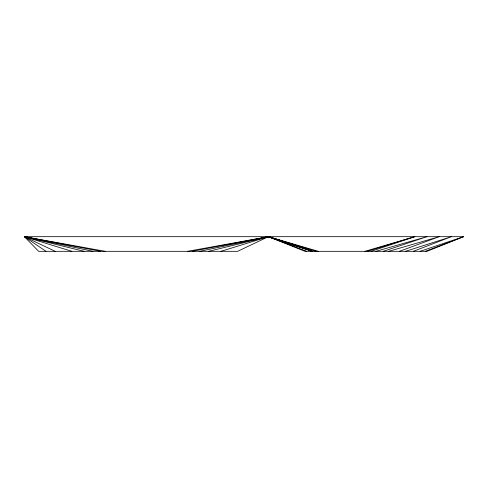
<?xml version="1.0" encoding="UTF-8"?>
<svg xmlns="http://www.w3.org/2000/svg" width="488" height="488" viewBox="0 0 488 488"><rect width="100%" height="100%" fill="white"/><g stroke="black" fill="none" stroke-linecap="round" stroke-linejoin="round"><path stroke-width="0.73" d="M318.298 251.32L268.4 236.68L237.65 251.32L38.656 251.32L24.4 236.68L463.6 236.68L427 251.32L305 251.32L268.4 236.68L187.606 251.32M413.318 251.32L451.4 236.68L405.546 251.32M425.286 251.32L463.6 236.68L420.076 251.32M399.459 251.32L439.2 236.68L388.771 251.32M371.032 251.32L414.8 236.68L364.902 251.32M383.312 251.32L427 236.68L375.912 251.32M220.936 251.32L268.4 236.68L315.858 251.32M367.342 251.32L414.8 236.68M208.705 251.32L268.4 236.68L307.806 249.258M199.854 251.32L268.4 236.68L312.381 251.32M192.193 251.32L268.4 236.68L311.923 251.32M46 251.32L24.4 236.68L105.194 251.32M55.15 251.32L24.4 236.68L100.607 251.32M71.864 251.32L24.4 236.68L92.946 251.32M24.4 236.68L84.095 251.32M268.4 236.68L306.714 251.32"/></g></svg>
